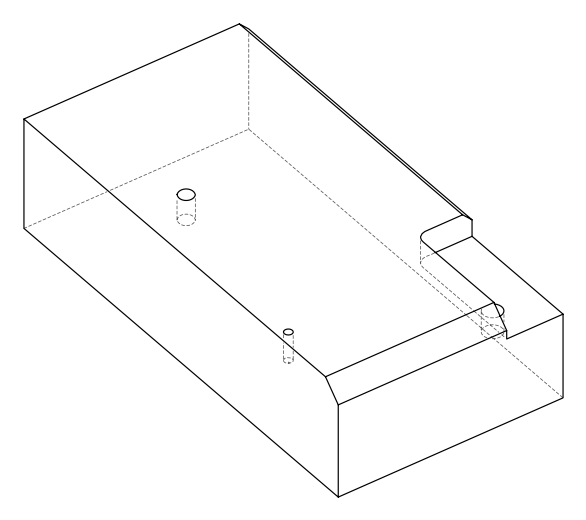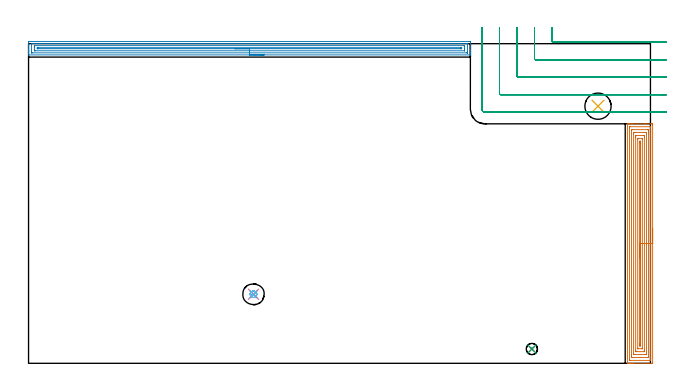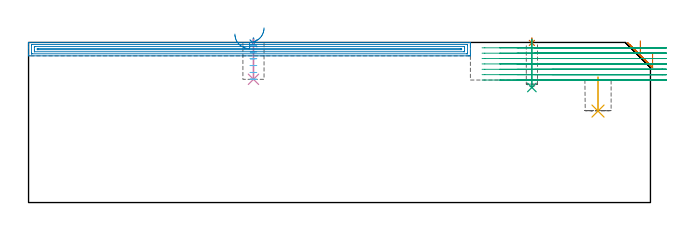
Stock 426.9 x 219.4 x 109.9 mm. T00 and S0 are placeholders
(PLAN: 9 operations, 6 tool changes, 30.8 min)
(1 SPOT_DRILL | STEP1POCKET | NXT0321_9005460120000 | 0.03 min | 0 mm3)
(2 SPOT_DRILL_1 | STEP1POCKET_1 | NXT0321_9005460120000 | 0.03 min | 2 mm3)
(3 DRILL_BLIND_HOLE_INTO_CENTER | STEP1POCKET | UGT0301_196 | 0.13 min | 1355 mm3)
(4 DRILL_BLIND_HOLE_INTO_CENTER_1 | STEP1POCKET_1 | NXT0301_128 | 0.11 min | 2727 mm3)
(5 INDEXABLE_INSERT_DRILL_BLIND_HOLE_FROM_SOLID | STEP1POCKET_2 | NXT0302_007 | 0.1 min | 11911 mm3)
(6 MILL_ROUGH_BLIND_HOLE_CONTOUR | STEP1POCKET_1 | NXT0201_013 | Spiral | 0.57 min | 1443 mm3)
(7 AREA_MILL | FG_CHAMFER_SURFACE | UGT0205_001 | 9.41 min | 25734 mm3)
(8 AREA_MILL_1 | FG_CHAMFER_SURFACE_1 | UGT0205_001 | 9.89 min | 13075 mm3)
(9 MILL_CORNER_NOTCH_RECTANGULAR | CORNER_NOTCH_RECTANGULAR | UGT0201_008 | Follow Part, ap 4, ae 75% | 10.5 min | 166941 mm3)
(TOOL NXT0321_9005460120000 | NC Spot Drill, 142deg, 12mm, Carbide, Uncoated | D12 PA142 FL30 Z2)
(TOOL UGT0301_196 | Twist Drill 7.7 mm | D7.7 PA118 FL73 Z2)
(TOOL NXT0301_128 | Carbide Drill 12mm [861.1-1200-036A1-GP GC34] | D12 PA150 FL37.4 Z2)
(TOOL NXT0302_007 | Index. Insert Drill 18mm [880-D1800L25-05] | D18 PA176 FL90 Z2)
(TOOL NXT0201_013 | ENDMILL 10mm | D10 FL30 Z4)
(TOOL UGT0205_001 | Chamfer Mill 20 x 3 x 45 deg. | D20 FL50 Z2)
(TOOL UGT0201_008 | End Mill 16 mm | D16 FL32 Z4)
(OP 1 SPOT_DRILL)
G17 G21 G94 G90
T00 M6
G54
G17 G0 G90 X345.5 Y9.8 S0 M3
G43 Z119.9 H0
G94 G81 G98 Z109.569 F250. R112.9
G80
M5
M2
(OP 2 SPOT_DRILL_1)
G17 G21 G94 G90
T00 M6
G54
G17 G0 G90 X154.4 Y47.4 S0 M3
G43 Z119.9 H0
G94 G81 G98 Z109.276 F250. R112.9
G80
M5
M2
(OP 3 DRILL_BLIND_HOLE_INTO_CENTER)
G17 G21 G94 G90
T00 M6
G54
G17 G0 G90 X345.5 Y9.8 S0 M3
G43 Z119.9 H0
G94 G81 G98 Z79. F250. R111.9
G80
M5
M2
(OP 4 DRILL_BLIND_HOLE_INTO_CENTER_1)
G17 G21 G94 G90
T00 M6
G54
G17 G0 G90 X154.4 Y47.4 S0 M3
G43 Z119.9 H1
G94 G81 G98 Z84.6 F250. R111.9
G80
M5
M2
(OP 5 INDEXABLE_INSERT_DRILL_BLIND_HOLE_FROM_SOLID)
G17 G21 G94 G90
T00 M6
G54
G17 G0 G90 X390.9 Y176.5 S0 M3
G43 Z119.9 H1
G94 G81 G98 Z62.8 F250. R86.1
G80
M5
M2
(OP 6 MILL_ROUGH_BLIND_HOLE_CONTOUR)
G17 G21 G94 G90
T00 M6
G54
G17 G0 G90 X154.4 Y47.4 S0 M3
G43 Z119.9 H0
Z108.183
G94 G3 X154.708 Y49.342 R0.996 F250.
X152.26 Y48.095 R1.942
X153.705 Y45.26 R2.25
X152.26 Y48.095 R-2.25
X152.982 Y46.678 R1.125
X154.4 Y47.4 R1.125
G0 Z103.467
G3 X154.708 Y49.342 R0.996
X152.26 Y48.095 R1.942
X153.705 Y45.26 R2.25
X152.26 Y48.095 R-2.25
X152.982 Y46.678 R1.125
X154.4 Y47.4 R1.125
G0 Z98.75
G3 X154.708 Y49.342 R0.996
X152.26 Y48.095 R1.942
X153.705 Y45.26 R2.25
X152.26 Y48.095 R-2.25
X152.982 Y46.678 R1.125
X154.4 Y47.4 R1.125
G0 Z94.033
G3 X154.708 Y49.342 R0.996
X152.26 Y48.095 R1.942
X153.705 Y45.26 R2.25
X152.26 Y48.095 R-2.25
X152.982 Y46.678 R1.125
X154.4 Y47.4 R1.125
G0 Z89.317
G3 X154.708 Y49.342 R0.996
X152.26 Y48.095 R1.942
X153.705 Y45.26 R2.25
X152.26 Y48.095 R-2.25
X152.982 Y46.678 R1.125
X154.4 Y47.4 R1.125
G0 Z84.6
G3 X154.708 Y49.342 R0.996
X152.26 Y48.095 R1.942
X153.705 Y45.26 R2.25
X152.26 Y48.095 R-2.25
X152.982 Y46.678 R1.125
X154.4 Y47.4 R1.125
G0 Z119.9
M5
M2
(OP 7 AREA_MILL)
G17 G21 G94 G90
T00 M6
G54
G17 G0 G90 X428.4 Y92.2 S1061 M3
G43 Z119.9 H0
Z102.6
G94 G1 Y92.162 Z101.728 F250.
Y92.048 Z100.864
Y91.859 Z100.012
Y91.597 Z99.18
Y91.263 Z98.374
Y90.86 Z97.6
Y90.392 Z96.864
Y89.86 Z96.172
Y89.271 Z95.529
Y88.628 Z94.94
Y87.936 Z94.408
Y87.2 Z93.94
Y86.426 Z93.537
Y85.62 Z93.203
Y84.788 Z92.941
Y83.936 Z92.752
Y83.072 Z92.638
Y82.2 Z92.6
Y0.597
X428.397 Y0.314 Z92.602
X428.391 Y0.01 Z92.606
X428.082 Y0. Z92.915
X414.99 Z106.005
X414.392 Z106.602
X413.801 Z107.196
X413.499 Z107.497
X412.908 Z108.088
X412.606 Z108.389
X412.002 Z108.997
X411.713 Z109.286
X411.515 Z109.484
X411.156 Y0.002 Z109.836
X411.136 Y0.003 Z109.855
X411.103 Y0.01 Z109.888
X411.1 Y0.151 Z109.9
Y164.249
X411.103 Y164.39 Z109.888
X411.156 Y164.4 Z109.835
X411.515 Z109.484
X412.001 Z108.998
X412.606 Z108.389
X413.801 Z107.196
X414.392 Z106.602
X423.322 Z97.675
X427.189 Z93.808
X427.787 Y164.399 Z93.21
X428.381 Y164.396 Z92.616
X428.392 Y164.393 Z92.606
X428.397 Y163.803 Z92.603
X428.4 Y163.191 Z92.6
Y82.2
X426.986 Z94.014
X426.985 Y2.289 Z94.015
X426.984 Y2.197 Z94.016
X426.979 Y2.023 Z94.021
X426.894 Y2.01 Z94.106
X426.381 Y2.001 Z94.619
X412.987 Y2. Z108.013
X412.606 Y2.002 Z108.394
X412.552 Y2.005 Z108.448
X412.525 Y2.009 Z108.475
X412.52 Y2.106 Z108.48
X412.515 Y2.289 Z108.485
X412.514 Y2.381 Z108.486
Y2.472
X412.515 Y162.111 Z108.485
X412.516 Y162.203 Z108.484
X412.521 Y162.377 Z108.479
X412.606 Y162.39 Z108.394
X413.119 Y162.399 Z107.881
X426.513 Y162.4 Z94.487
X426.894 Y162.398 Z94.106
X426.948 Y162.395 Z94.052
X426.975 Y162.391 Z94.025
X426.98 Y162.294 Z94.02
X426.985 Y162.111 Z94.015
X426.986 Y162.019 Z94.014
Y161.928
Y82.2
X425.572 Z95.428
X425.571 Y4.164 Z95.429
X425.57 Y4.049 Z95.43
X425.568 Y4.021 Z95.432
X425.566 Y4.014 Z95.434
X425.546 Y4.01 Z95.454
X425.437 Y4.004 Z95.563
X425.272 Y4. Z95.728
X414.556 Y4.001 Z106.444
X414.392 Y4.003 Z106.608
X414.228 Y4.008 Z106.772
X413.935 Y4.02 Z107.065
X413.933 Y4.164 Z107.067
X413.93 Y4.626 Z107.07
X413.929 Y5.056 Z107.071
X413.928 Y5.519 Z107.072
X413.929 Y160.236 Z107.071
X413.93 Y160.351 Z107.07
X413.932 Y160.379 Z107.068
X413.934 Y160.386 Z107.066
X413.955 Y160.39 Z107.045
X414.063 Y160.396 Z106.937
X414.228 Y160.399 Z106.772
X424.944 Z96.056
X425.108 Y160.397 Z95.892
X425.272 Y160.392 Z95.728
X425.565 Y160.38 Z95.435
X425.567 Y160.236 Z95.433
X425.57 Y159.774 Z95.43
X425.571 Y159.344 Z95.429
X425.572 Y158.881 Z95.428
Y82.2
X424.157 Z96.843
Y6.84
X424.15 Y6.012 Z96.85
X423.322 Y6. Z97.678
X423.27 Z97.73
X416.126 Z104.874
X415.35 Y6.015 Z105.65
X415.343 Y6.782 Z105.657
Y157.56
X415.35 Y158.387 Z105.65
X416.178 Y158.4 Z104.822
X416.23 Z104.77
X423.374 Z97.626
X424.15 Y158.385 Z96.85
X424.157 Y157.618 Z96.843
Y82.2
X422.743 Z98.257
Y9.202
X422.741 Y8.623 Z98.259
X422.739 Y8.314 Z98.261
X422.734 Y8.01 Z98.266
X422.429 Y8.005 Z98.571
X422.159 Y8.001 Z98.841
X417.695 Y8. Z103.305
X417.071 Y8.004 Z103.929
X416.794 Y8.008 Z104.206
X416.763 Y8.02 Z104.237
X416.762 Y8.041 Z104.238
X416.758 Y8.623 Z104.242
X416.757 Y8.937 Z104.243
Y155.198
X416.759 Y155.777 Z104.241
X416.761 Y156.086 Z104.239
X416.766 Y156.39 Z104.234
X417.071 Y156.395 Z103.929
X417.341 Y156.399 Z103.659
X421.805 Y156.4 Z99.195
X422.429 Y156.396 Z98.571
X422.706 Y156.392 Z98.294
X422.737 Y156.38 Z98.263
X422.738 Y156.359 Z98.262
X422.742 Y155.777 Z98.258
X422.743 Y155.463 Z98.257
Y82.2
X421.329 Z99.671
Y10.407 Z99.672
X421.326 Y10.065 Z99.674
X421.324 Y10.023 Z99.676
X421.323 Y10.01 Z99.677
X421.295 Y10.008 Z99.705
X421.186 Y10.003 Z99.814
X421.05 Y10. Z99.95
X418.371 Z102.629
X418.219 Y10.003 Z102.781
X418.187 Y10.007 Z102.813
X418.178 Y10.01 Z102.822
X418.176 Y10.02 Z102.824
X418.173 Y10.055 Z102.827
X418.171 Y10.2 Z102.829
Y10.407
Y153.993
X418.174 Y154.335 Z102.826
X418.175 Y154.377 Z102.825
X418.177 Y154.39 Z102.823
X418.205 Y154.392 Z102.795
X418.314 Y154.397 Z102.686
X418.45 Y154.4 Z102.55
X421.129 Z99.871
X421.281 Y154.397 Z99.719
X421.313 Y154.393 Z99.687
X421.322 Y154.39 Z99.678
X421.325 Y154.38 Z99.675
X421.327 Y154.345 Z99.673
X421.329 Y154.2 Z99.671
Y153.993
Y82.2
X419.915 Z101.085
Y12.918
X419.913 Y12.191 Z101.087
X419.911 Y12.03 Z101.089
X419.908 Y12.012 Z101.092
X419.892 Y12.008 Z101.108
X419.845 Y12.003 Z101.155
X419.75 Y12.001 Z101.25
X419.686 Z101.314
X419.636 Y12.003 Z101.364
X419.603 Y12.008 Z101.397
X419.592 Y12.013 Z101.408
X419.59 Y12.027 Z101.41
X419.586 Y12.191 Z101.414
X419.585 Y12.355 Z101.415
Y13.247
Y151.482
X419.587 Y152.209 Z101.413
X419.589 Y152.37 Z101.411
X419.592 Y152.388 Z101.408
X419.608 Y152.392 Z101.392
X419.655 Y152.397 Z101.345
X419.75 Y152.4 Z101.25
X419.814 Y152.399 Z101.186
X419.864 Y152.397 Z101.136
X419.897 Y152.392 Z101.103
X419.908 Y152.387 Z101.092
X419.91 Y152.373 Z101.09
X419.914 Y152.209 Z101.086
X419.915 Y152.045 Z101.085
Y151.317
Y82.2
Y81.328 Z101.123
Y80.464 Z101.237
Y79.612 Z101.426
Y78.78 Z101.688
Y77.974 Z102.022
Y77.2 Z102.425
Y76.464 Z102.894
Y75.772 Z103.425
Y75.129 Z104.014
Y74.54 Z104.657
Y74.008 Z105.35
Y73.54 Z106.085
Y73.137 Z106.859
Y72.803 Z107.665
Y72.541 Z108.497
Y72.352 Z109.349
Y72.238 Z110.214
Y72.2 Z111.085
G0 Z119.9
M5
M2
(OP 8 AREA_MILL_1)
G17 G21 G94 G90
T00 M6
G54
G17 G0 G90 X161.65 Y211.7 S1061 M3
G43 Z119.9 H0
G94 G1 X161.612 Z119.028 F250.
X161.498 Z118.163
X161.309 Z117.312
X161.047 Z116.48
X160.713 Z115.674
X160.31 Z114.9
X159.842 Z114.164
X159.31 Z113.472
X158.721 Z112.829
X158.078 Z112.24
X157.386 Z111.708
X156.65 Z111.24
X155.876 Z110.837
X155.07 Z110.503
X154.238 Z110.241
X153.386 Z110.052
X152.522 Z109.938
X151.65 Z109.9
X0.175
X0.01 Y211.703 Z109.888
X0.007 Y211.754 Z109.837
X0. Y212.163 Z109.437
Y212.48 Z109.119
Y213.18 Z108.415
Y214.422 Z107.175
Y214.963 Z106.632
Y215.584 Z106.012
Y220.311 Z101.287
X0.002 Y220.583 Z101.014
X0.01 Y220.892 Z100.706
X0.319 Y220.899 Z100.699
X302.087 Y220.9 Z100.7
X302.678 Y220.898 Z100.702
X303.262 Y220.894 Z100.704
X303.292 Y220.892 Z100.706
X303.297 Y220.311 Z101.287
X303.3 Y219.69 Z101.907
Y214.963 Z106.632
Y213.53 Z108.066
Y213.18 Z108.415
Y212.48 Z109.119
Y212.163 Z109.437
X303.293 Y211.754 Z109.837
X303.29 Y211.703 Z109.888
X303.125 Y211.7 Z109.9
X151.65
Y213.114 Z108.486
X2.41 Y213.115 Z108.485
X2.343 Y213.116 Z108.484
X2.211 Y213.12 Z108.48
X2.01 Y213.129 Z108.471
X2.008 Y213.18 Z108.42
X2.001 Y213.588 Z108.012
X2. Y218.936 Z102.664
X2.004 Y219.42 Z102.18
X2.007 Y219.469 Z102.131
X2.008 Y219.477 Z102.123
X2.056 Y219.48 Z102.12
X2.144 Y219.483 Z102.117
X2.277 Y219.485 Z102.115
X2.343 Y219.486 Z102.114
X300.89 Y219.485 Z102.115
X300.957 Y219.484 Z102.116
X301.089 Y219.48 Z102.12
X301.29 Y219.471 Z102.129
X301.292 Y219.42 Z102.18
X301.299 Y219.012 Z102.588
X301.3 Y213.664 Z107.936
X301.296 Y213.18 Z108.42
X301.293 Y213.131 Z108.469
X301.292 Y213.123 Z108.477
X301.244 Y213.12 Z108.48
X301.156 Y213.117 Z108.483
X301.023 Y213.115 Z108.485
X300.957 Y213.114 Z108.486
X151.65
Y214.528 Z107.072
X4.632 Y214.529 Z107.071
X4.197 Y214.532 Z107.068
X4.053 Y214.535 Z107.065
X4.01 Y214.538 Z107.062
X4.006 Y214.636 Z106.964
X4.002 Y214.767 Z106.833
X4.001 Y214.963 Z106.637
X4. Y215.159 Z106.441
Y216.942 Z104.658
X4.001 Y217.637 Z103.963
X4.002 Y217.831 Z103.769
X4.01 Y218.029 Z103.571
X4.015 Y218.066 Z103.534
X4.035 Y218.067 Z103.533
X4.088 Y218.07 Z103.53
X4.197 Y218.071 Z103.529
X298.668
X299.103 Y218.068 Z103.532
X299.247 Y218.065 Z103.535
X299.29 Y218.062 Z103.538
X299.294 Y217.964 Z103.636
X299.298 Y217.833 Z103.767
X299.299 Y217.637 Z103.963
X299.3 Y217.441 Z104.159
Y215.658 Z105.942
X299.299 Y214.963 Z106.637
X299.298 Y214.769 Z106.831
X299.29 Y214.571 Z107.029
X299.285 Y214.535 Z107.065
X299.265 Y214.533 Z107.067
X299.212 Y214.53 Z107.07
X299.103 Y214.529 Z107.071
X151.65 Y214.528 Z107.072
Y215.943 Z105.657
X6.789
X6.073 Y215.948 Z105.652
X6.025 Y215.949 Z105.651
X6.01 Y215.955 Z105.645
X6.007 Y215.978 Z105.622
X6.003 Y216.085 Z105.515
X6.001 Y216.3 Z105.3
X6.003 Y216.515 Z105.085
X6.007 Y216.622 Z104.978
X6.01 Y216.645 Z104.955
X6.025 Y216.651 Z104.949
X6.076 Y216.654 Z104.946
X6.161 Y216.656 Z104.944
X6.878 Y216.657 Z104.943
X296.511
X297.227 Y216.652 Z104.948
X297.275 Y216.65 Z104.95
X297.29 Y216.645 Z104.955
X297.293 Y216.622 Z104.978
X297.297 Y216.515 Z105.085
X297.299 Y216.3 Z105.3
X297.297 Y216.085 Z105.515
X297.293 Y215.978 Z105.622
X297.29 Y215.955 Z105.645
X297.275 Y215.949 Z105.651
X297.223 Y215.947 Z105.653
X296.511 Y215.943 Z105.657
X296.422
X151.65
X150.778 Z105.695
X149.914 Z105.809
X149.062 Z105.998
X148.23 Z106.26
X147.424 Z106.594
X146.65 Z106.997
X145.914 Z107.466
X145.222 Z107.997
X144.579 Z108.586
X143.99 Z109.229
X143.458 Z109.922
X142.99 Z110.657
X142.587 Z111.431
X142.253 Z112.237
X141.991 Z113.069
X141.802 Z113.921
X141.688 Z114.786
X141.65 Z115.657
G0 Z119.9
M5
M2
(OP 9 MILL_CORNER_NOTCH_RECTANGULAR)
G17 G21 G94 G90
T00 M6
G54
G17 G0 G90 X359.3 Y230.4 S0 M3
G43 Z119.9 H0
Z106.214
G94 G1 Y227.4 F250.
Y221.195 F500.
G3 X360.095 Y220.4 R0.8
G1 X434.646
X434.837
X437.837 Y220.388 F250.
G0 Z119.9
X347.3 Y230.4
Z106.214
G1 Y227.4
Y209.195 F500.
G3 X348.095 Y208.4 R0.8
G1 X434.646
X434.9 Y208.399
X437.9 Y208.378 F250.
G0 Z119.9
X335.3 Y230.4
Z106.214
G1 Y227.4
Y197.195 F500.
G3 X336.095 Y196.4 R0.8
G1 X434.646
G2 X434.9 Y196.399 R24.
G1 X437.9 Y196.367 F250.
G0 Z119.9
X323.3 Y230.4
Z106.214
G1 Y227.4
Y185.196 F500.
G3 X324.096 Y184.4 R0.8
G1 X434.646
G2 X434.9 Y184.397 R12.
G1 X437.899 Y184.334 F250.
G0 Z119.9
X311.3 Y230.4
Z106.214
G1 Y227.4
Y174.3 F500.
G3 X313.2 Y172.4 R1.9
G1 X434.646
X437.646 F250.
G0 Z119.9
X359.3 Y230.4
Z102.528
G1 Y227.4
Y221.195 F500.
G3 X360.095 Y220.4 R0.8
G1 X434.646
X434.837
X437.837 Y220.388 F250.
G0 Z119.9
X347.3 Y230.4
Z102.528
G1 Y227.4
Y209.195 F500.
G3 X348.095 Y208.4 R0.8
G1 X434.646
X434.9 Y208.399
X437.9 Y208.378 F250.
G0 Z119.9
X335.3 Y230.4
Z102.528
G1 Y227.4
Y197.195 F500.
G3 X336.095 Y196.4 R0.8
G1 X434.646
G2 X434.9 Y196.399 R24.
G1 X437.9 Y196.367 F250.
G0 Z119.9
X323.3 Y230.4
Z102.528
G1 Y227.4
Y185.196 F500.
G3 X324.096 Y184.4 R0.8
G1 X434.646
G2 X434.9 Y184.397 R12.
G1 X437.899 Y184.334 F250.
G0 Z119.9
X311.3 Y230.4
Z102.528
G1 Y227.4
Y174.3 F500.
G3 X313.2 Y172.4 R1.9
G1 X434.646
X437.646 F250.
G0 Z119.9
X359.3 Y230.4
Z98.843
G1 Y227.4
Y221.195 F500.
G3 X360.095 Y220.4 R0.8
G1 X434.837
X437.837 F250.
G0 Z119.9
X347.3 Y230.4
Z98.843
G1 Y227.4
Y209.195 F500.
G3 X348.095 Y208.4 R0.8
G1 X434.9
X437.9 F250.
G0 Z119.9
X335.3 Y230.4
Z98.843
G1 Y227.4
Y197.195 F500.
G3 X336.095 Y196.4 R0.8
G1 X434.9
X437.9 F250.
G0 Z119.9
X323.3 Y230.4
Z98.843
G1 Y227.4
Y185.196 F500.
G3 X324.096 Y184.4 R0.8
G1 X434.9
X437.9 F250.
G0 Z119.9
X311.3 Y230.4
Z98.843
G1 Y227.4
Y174.3 F500.
G3 X313.2 Y172.4 R1.9
G1 X434.9
X437.9 F250.
G0 Z119.9
X359.3 Y230.4
Z95.157
G1 Y227.4
Y221.195 F500.
G3 X360.095 Y220.4 R0.8
G1 X434.837
X437.837 F250.
G0 Z119.9
X347.3 Y230.4
Z95.157
G1 Y227.4
Y209.195 F500.
G3 X348.095 Y208.4 R0.8
G1 X434.9
X437.9 F250.
G0 Z119.9
X335.3 Y230.4
Z95.157
G1 Y227.4
Y197.195 F500.
G3 X336.095 Y196.4 R0.8
G1 X434.9
X437.9 F250.
G0 Z119.9
X323.3 Y230.4
Z95.157
G1 Y227.4
Y185.196 F500.
G3 X324.096 Y184.4 R0.8
G1 X434.9
X437.9 F250.
G0 Z119.9
X311.3 Y230.4
Z95.157
G1 Y227.4
Y174.3 F500.
G3 X313.2 Y172.4 R1.9
G1 X434.9
X437.9 F250.
G0 Z119.9
X359.3 Y230.4
Z91.471
G1 Y227.4
Y221.195 F500.
G3 X360.095 Y220.4 R0.8
G1 X434.837
X437.837 F250.
G0 Z119.9
X347.3 Y230.4
Z91.471
G1 Y227.4
Y209.195 F500.
G3 X348.095 Y208.4 R0.8
G1 X434.9
X437.9 F250.
G0 Z119.9
X335.3 Y230.4
Z91.471
G1 Y227.4
Y197.195 F500.
G3 X336.095 Y196.4 R0.8
G1 X434.9
X437.9 F250.
G0 Z119.9
X323.3 Y230.4
Z91.471
G1 Y227.4
Y185.196 F500.
G3 X324.096 Y184.4 R0.8
G1 X434.9
X437.9 F250.
G0 Z119.9
X311.3 Y230.4
Z91.471
G1 Y227.4
Y174.3 F500.
G3 X313.2 Y172.4 R1.9
G1 X434.9
X437.9 F250.
G0 Z119.9
X359.3 Y230.4
Z87.786
G1 Y227.4
Y221.195 F500.
G3 X360.095 Y220.4 R0.8
G1 X434.837
X437.837 F250.
G0 Z119.9
X347.3 Y230.4
Z87.786
G1 Y227.4
Y209.195 F500.
G3 X348.095 Y208.4 R0.8
G1 X434.9
X437.9 F250.
G0 Z119.9
X335.3 Y230.4
Z87.786
G1 Y227.4
Y197.195 F500.
G3 X336.095 Y196.4 R0.8
G1 X434.9
X437.9 F250.
G0 Z119.9
X323.3 Y230.4
Z87.786
G1 Y227.4
Y185.196 F500.
G3 X324.096 Y184.4 R0.8
G1 X434.9
X437.9 F250.
G0 Z119.9
X311.3 Y230.4
Z87.786
G1 Y227.4
Y174.3 F500.
G3 X313.2 Y172.4 R1.9
G1 X434.9
X437.9 F250.
G0 Z119.9
X359.3 Y230.4
Z84.1
G1 Y227.4
Y221.195 F500.
G3 X360.095 Y220.4 R0.8
G1 X434.837
X437.837 F250.
G0 Z119.9
X347.3 Y230.4
Z84.1
G1 Y227.4
Y209.195 F500.
G3 X348.095 Y208.4 R0.8
G1 X434.9
X437.9 F250.
G0 Z119.9
X335.3 Y230.4
Z84.1
G1 Y227.4
Y197.195 F500.
G3 X336.095 Y196.4 R0.8
G1 X434.9
X437.9 F250.
G0 Z119.9
X323.3 Y230.4
Z84.1
G1 Y227.4
Y185.196 F500.
G3 X324.096 Y184.4 R0.8
G1 X434.9
X437.9 F250.
G0 Z119.9
X311.3 Y230.4
Z84.1
G1 Y227.4
Y174.3 F500.
G3 X313.2 Y172.4 R1.9
G1 X434.9
X437.9 F250.
G0 Z119.9
M5
M2
